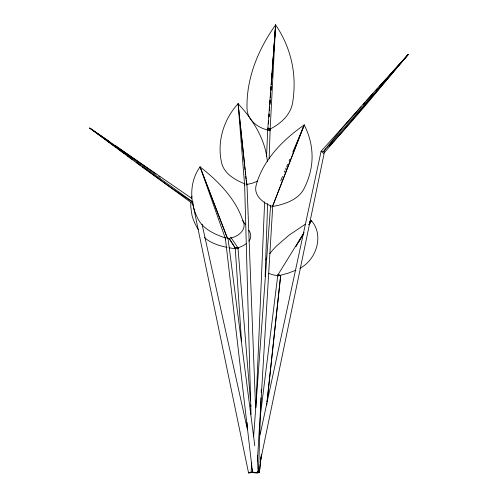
<?xml version="1.0" encoding="UTF-8"?>
<svg xmlns="http://www.w3.org/2000/svg" width="498" height="498" viewBox="0 0 498 498"><rect width="100%" height="100%" fill="white"/><g stroke="black" fill="none" stroke-linecap="round" stroke-linejoin="round"><path stroke-width="0.75" d="M260.417 415.183L277.828 274.952L279.49 275.021L280.517 275.898M269.922 129.131C280.337 123.983 290.266 115.206 292.531 103.316A121.064 101.735 -46.3 0 0 293.745 75.59C292.258 57.482 285.877 39.884 275.624 24.9L267.756 129.324L268.241 130.619M269.574 130.812C271.348 129.704 268.397 127.289 267.756 129.324M190.852 202.593L190.759 206.788L191.973 215.211A141.519 71.743 6.4 0 0 198.316 229.59M244.755 185.057L244.798 183.756M246.996 183.843L246.435 185.125M253.47 472.428L256.395 472.913L258.474 472.428L261.014 397.846M261.201 392.405L261.301 389.299M265.135 276.645L267.619 203.62M269.15 158.557L270.153 129.032L268.945 128.596L267.737 128.851L266.548 156.808M255.904 407.638L264.637 201.846M270.097 130.121L275.624 24.9C262.29 43.538 252.2 64.833 248.471 87.561A120.952 101.642 -46.3 0 0 247.014 108.439C247.157 119.844 257.696 127.874 268.055 130.065L268.167 128.515M257.379 461.229L272.748 205.855M267.992 130.071L268.161 127.749M268.441 123.884L268.665 120.79M268.945 116.924L269.169 113.83M269.393 110.737L269.679 106.871M270.184 99.911L269.848 104.549L270.171 100.677M270.352 97.589L270.688 92.952M271.136 86.764L270.856 90.63L271.173 86.758M271.752 78.261L272.145 72.845M272.761 64.342L275.624 24.9L272.786 64.335M268.503 123.878L268.665 121.556M269.001 116.918L269.169 114.596M269.449 110.73L269.667 107.636M270.395 97.583L270.669 93.717M271.784 78.254L272.176 72.839M255.916 472.409L253.196 472.409L251.073 471.843L251.739 462.555M253.644 436.242L270.613 205.419M258.02 472.446L259.452 472.141L261.369 454.388M266.71 405.005L266.878 403.461M267.04 401.917L280.729 275.357L278.027 274.884L277.753 275.338L278.295 275.954M259.371 472.266L261.045 456.828M266.996 402.023L280.629 275.481M260.143 462.449L324.435 151.965M260.093 434.661L321.11 151.243L361.062 106.852M191.406 198.416L191.911 196.343M225.55 238.368L225.806 239.158M228.016 238.144L227.63 238.772M241.518 341.174L235.224 248.272L236.899 247.711L237.969 247.886L250.413 400.187M237.969 247.886L237.328 248.272M252.723 471.855C253.301 473.449 257.036 472.907 258.026 471.625L257.404 455.315M270.75 205.805C262.826 202.711 253.712 195.328 256.034 185.779A131.435 89.472 -10.4 0 1 262.29 169.581C271.908 151.236 287.377 136.676 304.216 124.954L272.767 205.811L304.216 124.954C311.038 138.12 313.746 153.465 311.057 168.106A131.453 89.484 -10.4 0 1 303.481 189.757C297.051 200.42 283.991 204.429 272.425 206.527M280.704 180.805L282.515 176.51M284.321 172.208L284.924 170.777M285.528 169.345L286.132 167.913M286.736 166.481L287.639 164.334M289.145 160.754L289.749 159.323M292.762 152.164L304.216 124.954M257.908 472.11C256.657 472.397 252.866 473.063 252.81 472.11M251.023 414.579L244.599 183.625A1.145 0.43 -9.5 0 1 244.736 183.501M270.153 129.032L269.549 129.287M270.607 205.388L270.209 206.216L271.286 207.112M295.856 246.597L296.652 245.265M297.848 243.273L303.431 233.973L298.271 242.607M309.569 221.753L311.412 220.676L309.021 224.666L311.412 220.676C324.385 235.386 316.255 259.987 299.84 268.341M296.279 245.931L297.474 243.939M277.784 275.07L304.116 232.473M308.978 224.61L311.412 220.676M225.538 238.965L200.072 166.898L227.53 238.648C237.104 237.751 248.626 230.001 242.314 219.182A117.186 66.085 22.4 0 0 235.629 204.852C226.584 189.881 213.785 177.581 200.072 166.898C188.711 182.486 189.682 204.012 198.789 220.396C204.516 229.908 215.478 234.564 225.55 238.007M323.65 151.224L342.661 127.681A159.466 8.454 -49.2 0 1 370.91 95.454L408.279 54.4L364.654 106.385A159.385 8.447 -49.2 0 1 341.983 132.468L329.228 146.362M248.795 241.25C251.677 238.218 251.21 233.518 248.863 230.319M267.339 161.321A88.146 67.025 33.4 0 0 264.5 146.686C259.514 130.408 249.647 116.065 238.106 103.727C223.397 119.613 216.555 142.621 221.853 163.811C224.897 174.2 235.367 180.046 244.773 183.837M324.167 152.898L408.279 54.4L389.081 75.727M235.635 248.602L236.382 247.942L237.789 247.705L238.119 248.178L237.683 248.882M252.53 472.328L225.326 237.944M324.142 150.931L326.184 148.585M327.205 147.42L408.279 54.4M363.135 104.549L365.215 102.246M366.254 101.088L372.996 93.599M376.108 90.138L377.148 88.986M379.221 86.677L381.817 83.795M382.856 82.643L385.452 79.761M246.442 243.541L243.292 245.651L237.085 248.34M305.268 224.249L289.021 235.181L276.241 246.28A133.122 54.207 -14.6 0 0 269.767 253.681M227.897 237.82L226.939 238.05M257.678 181.079L252.561 183.139L246.653 184.571M295.93 270.209L288.479 273.053L280.405 275.332M192.732 203.203L248.564 472.957L252.878 472.334M248.564 472.957L252.698 472.116L252.548 468.979M235.759 248.813L229.18 247.823M271.335 205.898L270.296 205.587M278.363 275.836L273.109 274.852L268.814 273.452M324.223 151.921L321.21 151.299L323.6 153.378M252.069 471.886L252.928 472.06M254.241 472.334L255.76 472.652M256.47 472.795L257.933 473.1M227.063 247.4C219.008 245.632 210.654 243.142 204.367 237.546M257.254 471.799L258.474 472.428M258.481 471.674L259.452 472.141M268.092 129.119L267.737 128.851M192.776 202.281L171.835 188.275A158.395 7.028 35.9 0 1 136.944 163.145L89.721 128.067L108.545 140.884M116.009 147.389L89.721 128.067L191.562 198.248M115.075 145.391L149.033 169.214A158.457 7.028 35.9 0 1 155.992 174.176M89.721 128.067L193.261 202.269M117.26 148.311L124.145 153.372M127.27 155.669L132.281 159.348M136.664 162.572L140.417 165.33M142.297 166.712L192.994 203.975M321.415 151.616L321.11 151.243M242.233 220.253L245.302 224.368M230.649 237.06L238.044 247.892M235.342 248.16L229.105 238.361L235.28 248.16M200.072 166.898L227.592 238.648M202.039 224.256L247.444 429.6M228.047 238.53L254.808 445.704M244.586 184.665L238.106 103.727L246.715 184.577M238.106 103.727L244.618 165.324M244.779 166.861L245.109 169.943M245.271 171.48L245.595 174.561M245.757 176.099L246.08 179.18M246.249 180.718L246.572 183.799M250.793 404.824L250.917 406.374M247.027 422.46L247.45 428.654M255.592 407.943L246.946 183.625A1.145 0.43 -9.5 0 1 246.336 183.974M265.671 259.794A133.122 54.207 -14.6 0 1 266.772 257.97M158.899 176.255A158.457 7.028 35.9 0 1 160.063 177.089M271.64 79.805L271.304 84.442L271.671 79.798M272.649 65.885L272.257 71.301L272.674 65.885"/></g></svg>
